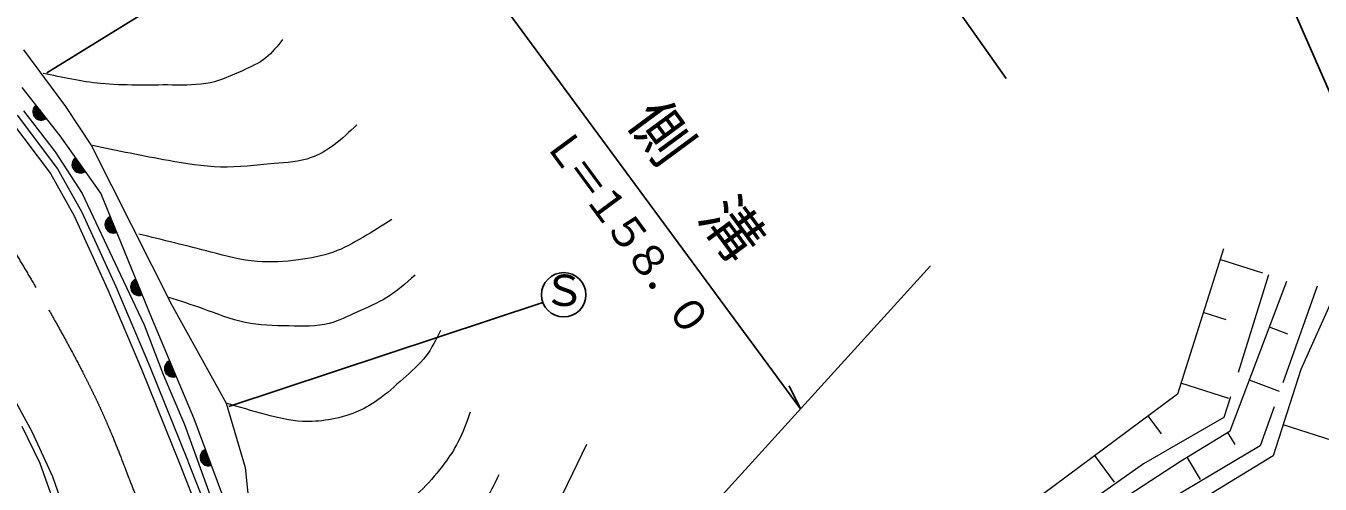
# Model space of a CAD drawing. Units: millimetres, scale not verified. Extents: x 175845757 to 176485757, y 60503629 to 60863629.
# Drawn here: x 176011031 to 176086930, y 60776445 to 60803299 of the extents above; entities that cross this region are included whole.
import ezdxf
from ezdxf.enums import TextEntityAlignment as Align

# ---------------------------------------------------------------- set-up
doc = ezdxf.new("R2010")
doc.units = ezdxf.units.MM
doc.header["$LTSCALE"] = 1000
doc.linetypes.add('CHAIN', pattern=[18.5, 12, -1.5, 3.5, -1.5])
doc.linetypes.add('DASHED', pattern=[7.5, 6, -1.5])
for name, color, linetype, lineweight in [('M-BGD', 7, 'Continuous', 13), ('M-BMK', 2, 'CHAIN', 13), ('M-STR-HTXT', 7, 'Continuous', 25)]:
    doc.layers.add(name, color=color, linetype=linetype, lineweight=lineweight)
doc.styles.add('ＭＳ ゴシック', font='')
doc.styles.get('ＭＳ ゴシック').set_extended_font_data('MS Gothic')

msp = doc.modelspace()

# ---------------------------------------------------------------- linework, layer by layer
at = {"layer": 'M-BGD'}
for p, q in [((176010894, 60801896), (176013360, 60798577)), ((176013048, 60796854), (176010817, 60799692)), ((176010889, 60798321), (176012755, 60795922)), ((176013360, 60798577), (176014883, 60796262)), ((176015417, 60793493), (176013048, 60796854)), ((176012755, 60795922), (176014330, 60793475)), ((176014883, 60796262), (176019572, 60786975)), ((176014330, 60793475), (176016583, 60788702)), ((176018420, 60786165), (176015417, 60793493)), ((176081258, 60790238), (176078558, 60781725)), ((176083568, 60788802), (176081055, 60789599)), ((176016583, 60788702), (176017964, 60785770)), ((176081654, 60779561), (176084980, 60788347)), ((176088030, 60788126), (176085805, 60783168)), ((176019572, 60786975), (176022770, 60781189)), ((176020900, 60780269), (176018420, 60786165)), ((176081430, 60786070), (176080073, 60786501)), ((176017964, 60785770), (176019078, 60782863)), ((176085039, 60785236), (176083957, 60785646)), ((176009358, 60783180), (176011381, 60779520)), ((176085805, 60783168), (176084182, 60778105)), ((176019078, 60782863), (176020338, 60779931)), ((176081579, 60781467), (176078760, 60782361)), ((176084549, 60781877), (176082784, 60782545)), ((176078558, 60781725), (176068528, 60774269)), ((176022770, 60781189), (176023897, 60777413)), ((176020338, 60779931), (176021913, 60775570)), ((176022580, 60775751), (176020900, 60780269)), ((176077629, 60779389), (176076841, 60780449)), ((176010795, 60779845), (176011842, 60777681)), ((176011381, 60779520), (176012601, 60776887)), ((176078739, 60777796), (176081654, 60779561)), ((176081946, 60778762), (176081514, 60779476)), ((176089688, 60778340), (176084763, 60779918)), ((176043916, 60778758), (176040190, 60771085)), ((176011842, 60777681), (176013552, 60772900)), ((176074868, 60776568), (176073712, 60778123)), ((176075660, 60775784), (176078739, 60777796)), ((176084182, 60778105), (176078665, 60774752)), ((176079922, 60776716), (176079126, 60778030)), ((176012601, 60776887), (176013836, 60773317)), ((176023897, 60777413), (176024478, 60771612))]:
    msp.add_line(p, q, dxfattribs=at)
at = {"layer": 'M-BGD', "linetype": 'DASHED'}
for p, q in [((176010138, 60797754), (176012469, 60794654)), ((176010527, 60798069), (176012888, 60794928)), ((176012469, 60794654), (176013867, 60792163)), ((176012888, 60794928), (176014314, 60792389)), ((176013867, 60792163), (176015839, 60787821)), ((176014314, 60792389), (176016297, 60788022)), ((176083912, 60788716), (176081285, 60780341)), ((176015839, 60787821), (176017817, 60783175)), ((176016297, 60788022), (176018279, 60783367)), ((176086765, 60788037), (176083409, 60778683)), ((176017817, 60783175), (176020064, 60777613)), ((176018279, 60783367), (176020529, 60777798)), ((176081285, 60780341), (176076564, 60777631)), ((176083409, 60778683), (176077804, 60775363)), ((176020529, 60777798), (176023135, 60771137)), ((176020064, 60777613), (176022678, 60770935)), ((176076564, 60777631), (176072130, 60774511))]:
    msp.add_line(p, q, dxfattribs=at)
at = {"layer": 'M-BGD'}
for centre, radius, start, end in [((176011932, 60798273), 500, 128.18179, 308.18179), ((176011932, 60798273), 500, 128.18179, 308.18179), ((176011932, 60798273), 450, 128.18179, 308.18179), ((176011932, 60798273), 400, 128.18179, 308.18179), ((176011932, 60798273), 350, 128.18179, 308.18179), ((176011932, 60798273), 300, 128.18179, 308.18179), ((176011932, 60798273), 250, 128.18179, 308.18179), ((176011932, 60798273), 200, 128.18179, 308.18179), ((176011932, 60798273), 150, 128.18179, 308.18179), ((176011932, 60798273), 100, 128.18179, 308.18179), ((176011932, 60798273), 50, 128.18179, 308.18179), ((176014233, 60795174), 500, 125.1807, 305.1807), ((176014233, 60795174), 500, 125.1807, 305.1807), ((176014233, 60795174), 450, 125.1807, 305.1807), ((176014233, 60795174), 400, 125.1807, 305.1807), ((176014233, 60795174), 350, 125.1807, 305.1807), ((176014233, 60795174), 300, 125.1807, 305.1807), ((176014233, 60795174), 250, 125.1807, 305.1807), ((176014233, 60795174), 200, 125.1807, 305.1807), ((176014233, 60795174), 150, 125.1807, 305.1807), ((176014233, 60795174), 100, 125.1807, 305.1807), ((176014233, 60795174), 50, 125.1807, 305.1807), ((176016168, 60791661), 500, 112.28256, 292.28256), ((176016168, 60791661), 500, 112.28256, 292.28256), ((176016168, 60791661), 450, 112.28256, 292.28256), ((176016168, 60791661), 400, 112.28256, 292.28256), ((176016168, 60791661), 350, 112.28256, 292.28256), ((176016168, 60791661), 300, 112.28256, 292.28256), ((176016168, 60791661), 250, 112.28256, 292.28256), ((176016168, 60791661), 200, 112.28256, 292.28256), ((176016168, 60791661), 150, 112.28256, 292.28256), ((176016168, 60791661), 100, 112.28256, 292.28256), ((176016168, 60791661), 50, 112.28256, 292.28256), ((176017669, 60787997), 500, 112.28256, 292.28256), ((176017669, 60787997), 500, 112.28256, 292.28256), ((176017669, 60787997), 450, 112.28256, 292.28256), ((176017669, 60787997), 400, 112.28256, 292.28256), ((176017669, 60787997), 350, 112.28256, 292.28256), ((176017669, 60787997), 300, 112.28256, 292.28256), ((176017669, 60787997), 250, 112.28256, 292.28256), ((176017669, 60787997), 200, 112.28256, 292.28256), ((176017669, 60787997), 150, 112.28256, 292.28256), ((176017669, 60787997), 100, 112.28256, 292.28256), ((176017669, 60787997), 50, 112.28256, 292.28256), ((176019660, 60783217), 500, 112.80971, 292.80971), ((176019660, 60783217), 500, 112.80971, 292.80971), ((176019660, 60783217), 450, 112.80971, 292.80971), ((176019660, 60783217), 400, 112.80971, 292.80971), ((176019660, 60783217), 350, 112.80971, 292.80971), ((176019660, 60783217), 300, 112.80971, 292.80971), ((176019660, 60783217), 250, 112.80971, 292.80971), ((176019660, 60783217), 200, 112.80971, 292.80971), ((176019660, 60783217), 150, 112.80971, 292.80971), ((176019660, 60783217), 100, 112.80971, 292.80971), ((176019660, 60783217), 50, 112.80971, 292.80971), ((176021740, 60778010), 500, 110.40275, 290.40275), ((176021740, 60778010), 500, 110.40275, 290.40275), ((176021740, 60778010), 450, 110.40275, 290.40275), ((176021740, 60778010), 400, 110.40275, 290.40275), ((176021740, 60778010), 350, 110.40275, 290.40275), ((176021740, 60778010), 300, 110.40275, 290.40275), ((176021740, 60778010), 250, 110.40275, 290.40275), ((176021740, 60778010), 200, 110.40275, 290.40275), ((176021740, 60778010), 150, 110.40275, 290.40275), ((176021740, 60778010), 100, 110.40275, 290.40275), ((176021740, 60778010), 50, 110.40275, 290.40275)]:
    msp.add_arc(centre, radius, start, end, dxfattribs=at)
for points, knots in [([(176026089, 60802504), (176025782, 60802113), (176025475, 60801722), (176025096, 60801423), (176024694, 60801105), (176024210, 60800891), (176023729, 60800673), (176023112, 60800394), (176022499, 60800109), (176021855, 60799968), (176021130, 60799809), (176020365, 60799831), (176019606, 60799835), (176018193, 60799843), (176016798, 60799786), (176015416, 60799924), (176014286, 60800036), (176013164, 60800277), (176012042, 60800519)], [0, 0, 0, 0, 1, 1, 1, 2, 2, 2, 3, 3, 3, 4, 4, 4, 5, 5, 5, 6, 6, 6, 6]), ([(176030433, 60797498), (176030008, 60797091), (176029584, 60796684), (176029110, 60796329), (176028696, 60796020), (176028245, 60795751), (176027765, 60795579), (176027075, 60795334), (176026324, 60795290), (176025582, 60795227), (176024528, 60795137), (176023490, 60795006), (176022450, 60795028), (176021427, 60795050), (176020402, 60795219), (176019385, 60795403), (176017889, 60795674), (176016410, 60795980), (176014931, 60796285)], [0, 0, 0, 0, 1, 1, 1, 2, 2, 2, 3, 3, 3, 4, 4, 4, 5, 5, 5, 6, 6, 6, 6]), ([(176032495, 60791955), (176031929, 60791597), (176031363, 60791240), (176030784, 60790898), (176030233, 60790572), (176029670, 60790259), (176029073, 60790042), (176028414, 60789803), (176027714, 60789680), (176027010, 60789589), (176026204, 60789485), (176025393, 60789423), (176024594, 60789489), (176023677, 60789564), (176022776, 60789808), (176021877, 60790042), (176020464, 60790410), (176019057, 60790755), (176017649, 60791099)], [0, 0, 0, 0, 1, 1, 1, 2, 2, 2, 3, 3, 3, 4, 4, 4, 5, 5, 5, 6, 6, 6, 6]), ([(176033854, 60788683), (176033322, 60788211), (176032790, 60787739), (176032193, 60787375), (176031640, 60787038), (176031031, 60786793), (176030432, 60786520), (176029900, 60786276), (176029375, 60786010), (176028821, 60785865), (176028066, 60785668), (176027258, 60785696), (176026456, 60785714), (176025585, 60785735), (176024722, 60785744), (176023890, 60785916), (176023050, 60786089), (176022241, 60786428), (176021424, 60786721), (176020756, 60786960), (176020084, 60787167), (176019411, 60787375)], [0, 0, 0, 0, 1, 1, 1, 2, 2, 2, 3, 3, 3, 4, 4, 4, 5, 5, 5, 6, 6, 6, 7, 7, 7, 7]), ([(176035346, 60785452), (176035091, 60784929), (176034835, 60784406), (176034489, 60783951), (176034112, 60783455), (176033627, 60783039), (176033155, 60782617), (176032673, 60782187), (176032202, 60781750), (176031678, 60781379), (176031264, 60781085), (176030816, 60780833), (176030345, 60780641), (176029841, 60780435), (176029311, 60780299), (176028773, 60780212), (176028268, 60780130), (176027756, 60780090), (176027248, 60780117), (176026516, 60780154), (176025794, 60780330), (176025081, 60780521), (176024303, 60780731), (176023537, 60780959), (176022770, 60781188)], [0, 0, 0, 0, 1, 1, 1, 2, 2, 2, 3, 3, 3, 4, 4, 4, 5, 5, 5, 6, 6, 6, 7, 7, 7, 8, 8, 8, 8]), ([(176037085, 60780664), (176036873, 60780064), (176036661, 60779464), (176036371, 60778902), (176036147, 60778468), (176035876, 60778057), (176035585, 60777663), (176035199, 60777142), (176034778, 60776652), (176034322, 60776186), (176033846, 60775700), (176033333, 60775240), (176032750, 60774900), (176032402, 60774697), (176032028, 60774537), (176031655, 60774376)], [0, 0, 0, 0, 1, 1, 1, 2, 2, 2, 3, 3, 3, 4, 4, 4, 5, 5, 5, 5]), ([(176038776, 60776996), (176038508, 60776440), (176038240, 60775883), (176037895, 60775377), (176037538, 60774853), (176037098, 60774383), (176036633, 60773948), (176036209, 60773551), (176035765, 60773184), (176035346, 60772780), (176035013, 60772459), (176034697, 60772115), (176034322, 60771852), (176034033, 60771648), (176033709, 60771494), (176033393, 60771328), (176033160, 60771205), (176032931, 60771076), (176032703, 60770946)], [0, 0, 0, 0, 1, 1, 1, 2, 2, 2, 3, 3, 3, 4, 4, 4, 5, 5, 5, 6, 6, 6, 6])]:
    msp.add_open_spline(points, degree=3, knots=knots, dxfattribs=at)
at = {"layer": 'M-BMK'}
for points, knots in [([(176000746, 60800788), (176001868, 60800043), (176002990, 60799298), (176003984, 60798407), (176005055, 60797449), (176005978, 60796323), (176006856, 60795172), (176007755, 60793995), (176008607, 60792792), (176009415, 60791558), (176010233, 60790306), (176011007, 60789023), (176011758, 60787728), (176012420, 60786588), (176013066, 60785440), (176013690, 60784279), (176014433, 60782895), (176015145, 60781493), (176015769, 60780053), (176016314, 60778799), (176016792, 60777516), (176017288, 60776240), (176017753, 60775045), (176018233, 60773856), (176018691, 60772659), (176019503, 60770535), (176020246, 60768385), (176020985, 60766232), (176021461, 60764845), (176021936, 60763456), (176022508, 60762109), (176023163, 60760567), (176023946, 60759079), (176024773, 60757616), (176025547, 60756246), (176026359, 60754898), (176027298, 60753642), (176028159, 60752491), (176029127, 60751418), (176030158, 60750411), (176031191, 60749402), (176032288, 60748458), (176033463, 60747626), (176035419, 60746240), (176037593, 60745163), (176039851, 60744320), (176041873, 60743566), (176043962, 60743001), (176046090, 60742724), (176047234, 60742575), (176048389, 60742509), (176049544, 60742501), (176052171, 60742482), (176054794, 60742762), (176057380, 60743281), (176058816, 60743568), (176060241, 60743930), (176061577, 60744506), (176062181, 60744767), (176062766, 60745071), (176063359, 60745360), (176064486, 60745910), (176065638, 60746402), (176066790, 60746894)], [0, 0, 0, 0, 1, 1, 1, 2, 2, 2, 3, 3, 3, 4, 4, 4, 5, 5, 5, 6, 6, 6, 7, 7, 7, 8, 8, 8, 9, 9, 9, 10, 10, 10, 11, 11, 11, 12, 12, 12, 13, 13, 13, 14, 14, 14, 15, 15, 15, 16, 16, 16, 17, 17, 17, 18, 18, 18, 19, 19, 19, 20, 20, 20, 21, 21, 21, 21]), ([(176068372, 60747638), (176077200, 60751566), (176086027, 60755494), (176094847, 60759438), (176104050, 60763553), (176113244, 60767687), (176122452, 60771792), (176127401, 60773998), (176132354, 60776197), (176137334, 60778331), (176139670, 60779332), (176142013, 60780319), (176144388, 60781228), (176147657, 60782479), (176150988, 60783583), (176154374, 60784467), (176155997, 60784890), (176157633, 60785263), (176159268, 60785636)], [0, 0, 0, 0, 1, 1, 1, 2, 2, 2, 3, 3, 3, 4, 4, 4, 5, 5, 5, 6, 6, 6, 6])]:
    msp.add_open_spline(points, degree=3, knots=knots, dxfattribs=at)
at = {"layer": 'M-STR-HTXT'}
for p, q in [((176012261, 60800544), (176026876, 60809567)), ((176062858, 60808260), (176068522, 60800221)), ((176092652, 60787590), (176084270, 60806767)), ((176039312, 60804100), (176056457, 60780859)), ((176046170, 60769556), (176064077, 60789241)), ((176022929, 60780986), (176041352, 60787085)), ((176056457, 60780859), (176055789, 60782202))]:
    msp.add_line(p, q, dxfattribs=at)
msp.add_circle((176042570, 60787542), 1300, dxfattribs=at)

# ---------------------------------------------------------------- texts
at = {"layer": 'M-STR-HTXT', "style": 'ＭＳ ゴシック'}
for s, height, p in [('側\u3000溝', 2566, (176045620, 60797263)), ('Ｌ', 1833, (176040875, 60796159)), ('＝', 1833, (176042062, 60794549)), ('１', 1833, (176043250, 60792940)), ('５', 1833, (176044437, 60791330)), ('８', 1833, (176045624, 60789721)), ('．', 1833, (176046811, 60788111)), ('０', 1833, (176047999, 60786502))]:
    msp.add_text(s, height=height, rotation=306.416, dxfattribs=at).set_placement(p, align=Align.BOTTOM_LEFT)
msp.add_text('Ｓ', height=1833, dxfattribs=at).set_placement((176041338, 60786337), align=Align.BOTTOM_LEFT)

doc.saveas('drawing.dxf')
